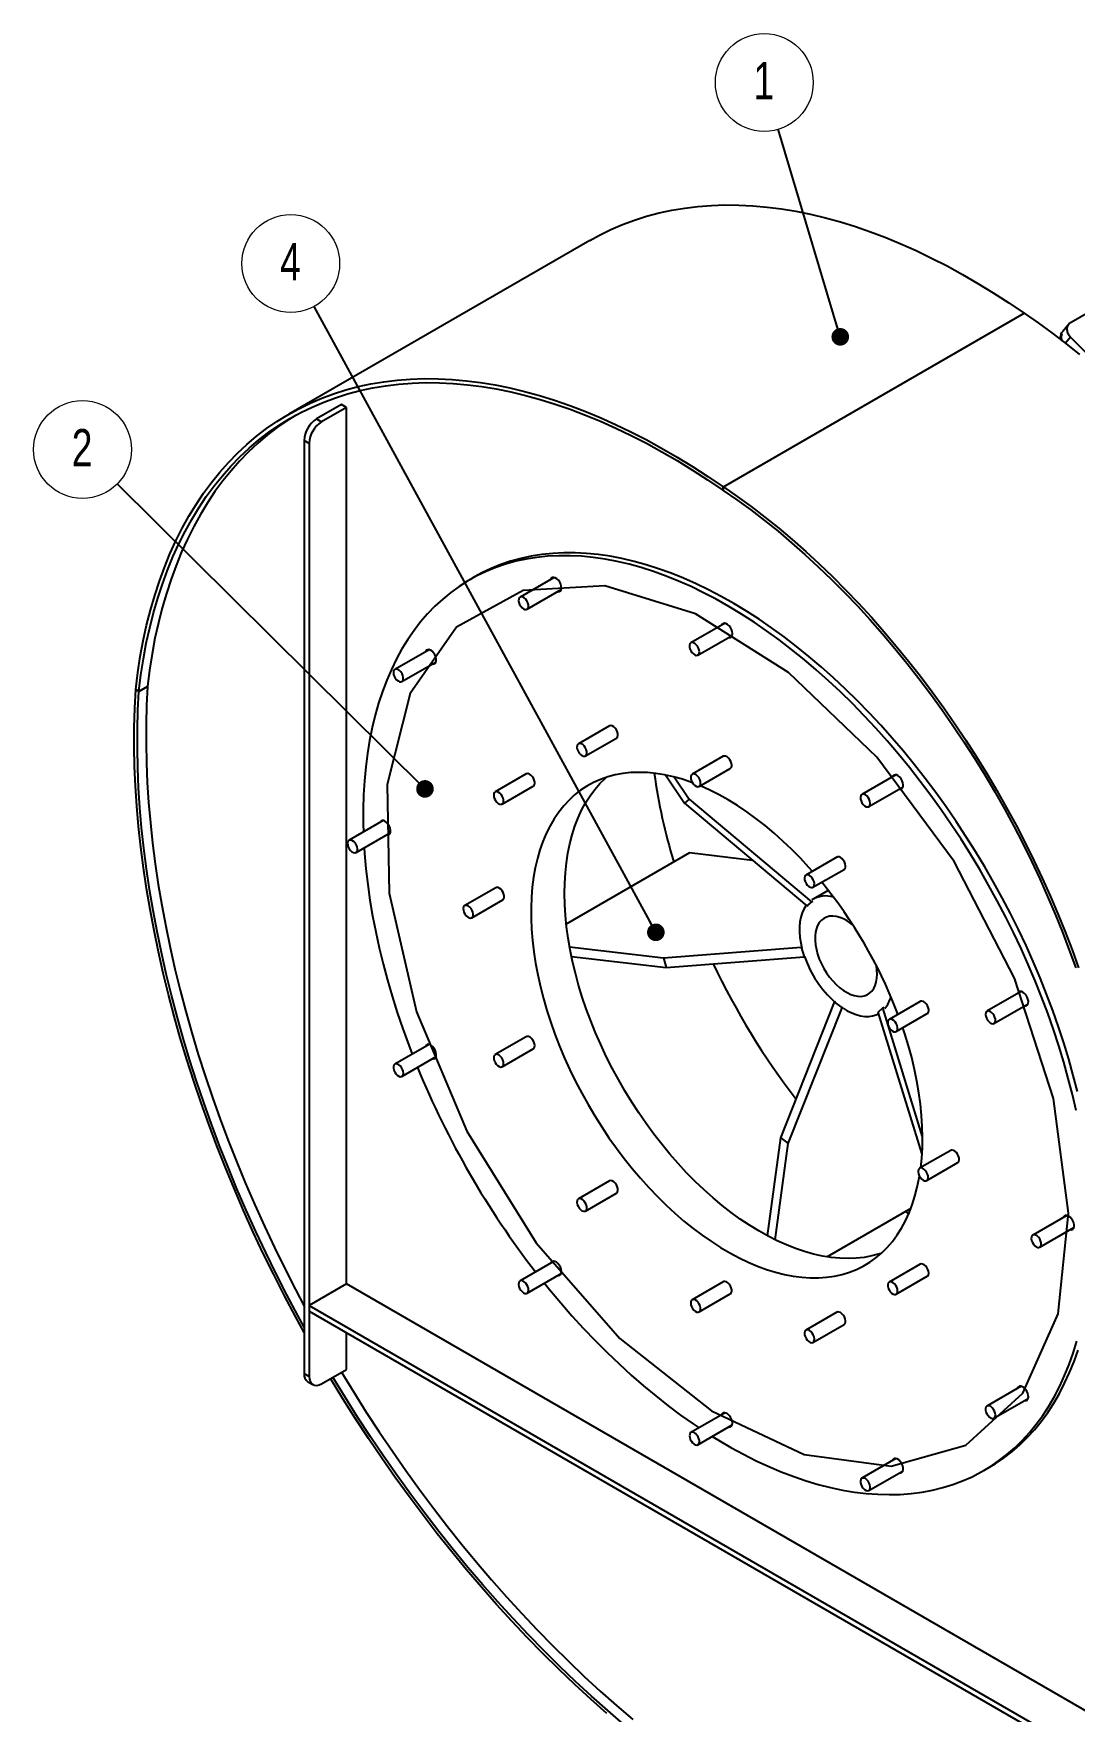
# Model space of a CAD drawing. Header units: millimetres. Extents: x 2 to 418, y 2 to 295.
# Drawn here: x 131.1 to 190.4, y 50.9 to 146.4 of the extents above; entities that cross this region are included whole.
import ezdxf

# ---------------------------------------------------------------- set-up
doc = ezdxf.new("R2010")
doc.units = ezdxf.units.MM
doc.styles.add('SLDTEXTSTYLE0', font='TXT', dxfattribs={"width": 0.75})
doc.dimstyles.new('SLDDIMSTYLE1', dxfattribs={"dimtxt": 0.18, "dimasz": 1, "dimexe": 0, "dimexo": 0.0625, "dimgap": 0, "dimtad": 0, "dimtih": 1, "dimtoh": 1, "dimdec": 0, "dimrnd": 1e-09, "dimzin": 0, "dimdsep": 46, "dimtxsty": 'Standard', "dimblk1": 'DOT', "dimblk2": 'DOT', "dimsah": 1, "dimcen": 0.09, "dimadec": 0, "dimazin": 0, "dimtfac": 1, "dimtdec": 0, "dimtofl": 0, "dimtmove": 0, "dimatfit": 3, "dimldrblk": 'DOT', "dimfxl": 0, "dimfrac": 2, "dimtolj": 1, "dimtzin": 0, "dimarcsym": 0})

# ---------------------------------------------------------------- blocks, each defined once
blk = doc.blocks.new('SW_NOTE_15')
at = {"color": 0, "linetype": 'Continuous', "lineweight": 0}
blk.add_circle((-1.333, 2.442), 2.782, dxfattribs=at)
at = {"color": 0, "linetype": 'Continuous', "lineweight": 0, "insert": (-1.354, 3.603), "char_height": 2.117, "attachment_point": 2, "style": 'SLDTEXTSTYLE0'}
blk.add_mtext('4', dxfattribs=at)
blk = doc.blocks.new('_DOT')
at = {"color": 0, "linetype": 'ByBlock', "lineweight": -2}
blk.add_line((-0.5, 0), (-1, 0), dxfattribs=at)
at = {"color": 0, "linetype": 'ByBlock', "const_width": 0.5}
blk.add_lwpolyline([(-0.25, 0, 1), (0.25, 0, 1)], format="xyb", close=True, dxfattribs=at)
blk = doc.blocks.new('SW_NOTE_16')
at = {"color": 0, "linetype": 'Continuous', "lineweight": 0}
blk.add_circle((-0.796, 2.665), 2.782, dxfattribs=at)
at = {"color": 0, "linetype": 'Continuous', "lineweight": 0, "insert": (-0.817, 3.827), "char_height": 2.117, "attachment_point": 2, "style": 'SLDTEXTSTYLE0'}
blk.add_mtext('1', dxfattribs=at)
blk = doc.blocks.new('SW_NOTE_19')
at = {"color": 0, "linetype": 'Continuous', "lineweight": 0}
blk.add_circle((-1.976, 1.958), 2.782, dxfattribs=at)
at = {"color": 0, "linetype": 'Continuous', "lineweight": 0, "insert": (-1.997, 3.12), "char_height": 2.117, "attachment_point": 2, "style": 'SLDTEXTSTYLE0'}
blk.add_mtext('2', dxfattribs=at)

msp = doc.modelspace()

# ---------------------------------------------------------------- linework, layer by layer
at = {"color": 7, "linetype": 'Continuous', "lineweight": 25}
for p, q in [((190.163, 129.96), (202.908, 137.317)), ((162.776, 134.613), (145.664, 124.734)), ((170.373, 120.593), (187.485, 130.472)), ((170.38, 120.589), (187.492, 130.467)), ((190.028, 129.85), (189.685, 129.437)), ((189.522, 129.034), (189.518, 129.012)), ((189.554, 129.118), (189.53, 129.032)), ((189.616, 129.31), (189.544, 129.121)), ((189.626, 129.307), (189.59, 129.174)), ((190.13, 129.116), (202.11, 117.168)), ((148.652, 125.274), (147.238, 124.457)), ((148.935, 125.111), (147.521, 124.294)), ((148.935, 125.111), (148.652, 125.274)), ((148.935, 75.258), (148.935, 125.111)), ((147.238, 124.457), (147.521, 124.294)), ((146.814, 123.069), (146.531, 123.233)), ((146.531, 123.233), (146.531, 70.158)), ((146.814, 123.069), (146.814, 69.994)), ((170.355, 120.401), (170.373, 120.593)), ((170.38, 120.589), (170.365, 120.394)), ((156.231, 115.476), (155.948, 115.313)), ((160.753, 115.446), (158.811, 114.325)), ((159.211, 113.633), (161.153, 114.753)), ((170.475, 112.842), (168.534, 111.721)), ((168.934, 111.028), (170.875, 112.149)), ((153.635, 111.336), (151.694, 110.215)), ((152.094, 109.522), (154.035, 110.643)), ((137.126, 108.954), (136.949, 109.07)), ((136.952, 109.096), (137.127, 108.97)), ((163.902, 107.003), (162.135, 105.983)), ((162.534, 105.29), (164.302, 106.31)), ((170.372, 105.27), (168.605, 104.25)), ((159.166, 104.268), (157.398, 103.248)), ((167.084, 104.208), (168.166, 102.598)), ((167.579, 104.096), (168.429, 102.831)), ((169.005, 103.557), (170.772, 104.577)), ((180.198, 104.221), (178.257, 103.1)), ((157.798, 102.555), (159.566, 103.575)), ((178.657, 102.407), (180.598, 103.528)), ((168.429, 102.831), (168.166, 102.598)), ((168.166, 102.598), (175.132, 96.758)), ((168.429, 102.831), (175.395, 96.991)), ((151.03, 101.613), (149.088, 100.492)), ((149.488, 99.799), (151.43, 100.92)), ((168.455, 99.773), (161.446, 95.726)), ((172.037, 99.353), (168.455, 99.773)), ((176.842, 99.533), (175.075, 98.513)), ((175.475, 97.82), (177.242, 98.84)), ((157.432, 97.798), (155.665, 96.777)), ((176.347, 97.644), (175.486, 97.147)), ((156.064, 96.084), (157.832, 97.105)), ((175.395, 96.991), (175.132, 96.758)), ((175.132, 96.758), (175.203, 96.799)), ((175.395, 96.991), (175.466, 97.032)), ((161.634, 94.434), (166.973, 93.809)), ((161.739, 93.894), (167.13, 93.263)), ((166.973, 93.809), (174.814, 94.413)), ((166.973, 93.809), (167.13, 93.263)), ((167.13, 93.263), (174.971, 93.867)), ((174.814, 94.413), (174.884, 94.453)), ((174.814, 94.413), (174.971, 93.867)), ((174.971, 93.867), (175.041, 93.908)), ((187.316, 91.893), (185.374, 90.772)), ((173.642, 83.571), (176.709, 91.28)), ((174.062, 83.258), (177.128, 90.968)), ((176.709, 91.28), (176.779, 91.321)), ((176.709, 91.28), (177.128, 90.968)), ((177.128, 90.968), (177.199, 91.008)), ((179.185, 90.727), (179.447, 90.96)), ((181.68, 82.637), (179.185, 90.727)), ((179.447, 90.96), (179.518, 91.001)), ((181.709, 83.628), (179.447, 90.96)), ((181.579, 91.329), (179.811, 90.309)), ((180.311, 90.598), (180.217, 90.843)), ((185.774, 90.079), (187.716, 91.2)), ((180.211, 89.616), (181.979, 90.637)), ((153.635, 88.881), (151.694, 87.76)), ((159.166, 89.325), (157.398, 88.305)), ((159.224, 89.344), (159.166, 89.325)), ((152.094, 87.068), (154.035, 88.188)), ((157.798, 87.612), (159.566, 88.633)), ((172.885, 77.998), (173.642, 83.571)), ((173.317, 77.776), (174.062, 83.258)), ((173.642, 83.571), (174.062, 83.258)), ((183.312, 82.857), (181.545, 81.837)), ((181.945, 81.144), (183.712, 82.165)), ((163.902, 81.122), (162.135, 80.101)), ((162.534, 79.408), (164.302, 80.429)), ((181.042, 79.553), (176.276, 76.802)), ((180.742, 79.38), (180.916, 79.244)), ((189.921, 79.161), (187.979, 78.041)), ((188.379, 77.348), (190.321, 78.469)), ((160.753, 76.553), (158.811, 75.432)), ((160.574, 76.49), (160.547, 76.434)), ((181.579, 76.387), (179.811, 75.366)), ((159.211, 74.74), (161.153, 75.86)), ((180.211, 74.673), (181.979, 75.694)), ((148.935, 75.258), (146.814, 74.033)), ((193.765, 49.378), (148.935, 75.258)), ((170.372, 75.385), (168.605, 74.364)), ((169.005, 73.671), (170.772, 74.692)), ((146.814, 74.033), (146.814, 73.707)), ((146.814, 74.033), (193.765, 46.929)), ((146.814, 73.707), (193.765, 46.602)), ((176.842, 73.652), (175.075, 72.631)), ((175.475, 71.938), (177.242, 72.959)), ((148.935, 70.402), (148.935, 72.482)), ((146.531, 70.158), (146.814, 69.994)), ((146.738, 69.7), (147.021, 69.536)), ((147.521, 69.586), (148.935, 70.402)), ((187.316, 69.438), (185.374, 68.317)), ((185.774, 67.624), (187.716, 68.745)), ((170.475, 67.932), (168.534, 66.811)), ((168.934, 66.118), (170.875, 67.239)), ((180.198, 65.328), (178.257, 64.207)), ((178.657, 63.514), (180.598, 64.635)), ((185.196, 64.649), (185.479, 64.812))]:
    msp.add_line(p, q, dxfattribs=at)
at = {"color": 8, "linetype": 'Continuous', "lineweight": 25}
for p, q in [((189.59, 129.174), (189.525, 129.007)), ((190.13, 129.116), (189.838, 128.765)), ((137.126, 108.954), (137.621, 109.24)), ((137.127, 108.97), (137.622, 109.256))]:
    msp.add_line(p, q, dxfattribs=at)
at = {"color": 7, "linetype": 'Continuous', "lineweight": 25, "flags": 128}
for points in [[(162.776, 134.613), (163.334, 134.919), (163.979, 135.234), (164.641, 135.518), (165.319, 135.769), (166.012, 135.989), (166.721, 136.177), (167.444, 136.333), (168.182, 136.456), (168.933, 136.547), (169.696, 136.606), (170.472, 136.631), (171.259, 136.625), (172.057, 136.585), (172.865, 136.513), (173.682, 136.409), (174.509, 136.272), (175.343, 136.103), (176.185, 135.902), (177.034, 135.669), (177.889, 135.404), (178.749, 135.107), (179.613, 134.779), (180.482, 134.42), (181.354, 134.031), (182.228, 133.611), (183.104, 133.16), (183.981, 132.681), (184.859, 132.171), (185.735, 131.633), (186.611, 131.067), (187.485, 130.472)], [(187.492, 130.467), (188.283, 129.922), (189.072, 129.35), (189.856, 128.75), (190.637, 128.124)], [(136.952, 109.096), (137.07, 110.032), (137.213, 110.949), (137.38, 111.847), (137.573, 112.724), (137.79, 113.58), (138.031, 114.415), (138.297, 115.227), (138.587, 116.016), (138.9, 116.782), (139.237, 117.523), (139.596, 118.239), (139.979, 118.93), (140.384, 119.595), (140.812, 120.232), (141.261, 120.843), (141.732, 121.426), (142.224, 121.981), (142.737, 122.507), (143.27, 123.004), (143.823, 123.472), (144.395, 123.91), (144.986, 124.317), (145.595, 124.694), (146.222, 125.041), (146.867, 125.355), (147.529, 125.639), (148.207, 125.891), (148.9, 126.111), (149.609, 126.299), (150.332, 126.454), (151.07, 126.578), (151.821, 126.669), (152.584, 126.727), (153.36, 126.753), (154.147, 126.746), (154.945, 126.707), (155.753, 126.635), (156.57, 126.531), (157.397, 126.394), (158.231, 126.225), (159.073, 126.024), (159.922, 125.79), (160.777, 125.525), (161.637, 125.229), (162.501, 124.901), (163.37, 124.542), (164.242, 124.152), (165.116, 123.732), (165.992, 123.282), (166.869, 122.802), (167.747, 122.293), (168.623, 121.755), (169.499, 121.188), (170.373, 120.593)], [(137.127, 108.97), (137.244, 109.901), (137.387, 110.812), (137.553, 111.705), (137.745, 112.577), (137.961, 113.428), (138.201, 114.258), (138.465, 115.066), (138.753, 115.85), (139.064, 116.611), (139.399, 117.348), (139.757, 118.06), (140.137, 118.747), (140.54, 119.408), (140.965, 120.042), (141.412, 120.649), (141.88, 121.229), (142.369, 121.781), (142.879, 122.304), (143.409, 122.798), (143.958, 123.263), (144.527, 123.698), (145.115, 124.103), (145.721, 124.478), (146.344, 124.822), (146.985, 125.135), (147.643, 125.417), (148.317, 125.668), (149.007, 125.886), (149.711, 126.073), (150.43, 126.228), (151.163, 126.351), (151.91, 126.441), (152.669, 126.499), (153.44, 126.525), (154.223, 126.518), (155.016, 126.479), (155.819, 126.407), (156.632, 126.304), (157.454, 126.168), (158.283, 126), (159.12, 125.8), (159.964, 125.568), (160.814, 125.304), (161.669, 125.009), (162.529, 124.683), (163.392, 124.327), (164.259, 123.939), (165.128, 123.521), (165.999, 123.074), (166.871, 122.597), (167.744, 122.09), (168.615, 121.555), (169.486, 120.992), (170.355, 120.401)], [(146.038, 124.658), (145.608, 124.388), (145.02, 123.983), (144.452, 123.547), (143.902, 123.082), (143.372, 122.588), (142.862, 122.064), (142.373, 121.512), (141.905, 120.932), (141.458, 120.325), (141.033, 119.69), (140.63, 119.029), (140.25, 118.342), (139.892, 117.63), (139.557, 116.893), (139.246, 116.131), (138.958, 115.346), (138.694, 114.538), (138.454, 113.708), (138.238, 112.856), (138.047, 111.984), (137.88, 111.091), (137.738, 110.179), (137.621, 109.248)], [(170.365, 120.394), (171.151, 119.852), (171.934, 119.284), (172.713, 118.688), (173.488, 118.067), (174.258, 117.42), (175.022, 116.748), (175.779, 116.052), (176.528, 115.332), (177.269, 114.59), (178.001, 113.826), (178.723, 113.041), (179.434, 112.235), (180.134, 111.41), (180.822, 110.565), (181.498, 109.704), (182.16, 108.825), (182.808, 107.93), (183.441, 107.02), (184.058, 106.096), (184.66, 105.158), (185.245, 104.208), (185.813, 103.247), (186.363, 102.276), (186.894, 101.295), (187.407, 100.306), (187.9, 99.309), (188.373, 98.306), (188.826, 97.298), (189.258, 96.286), (189.668, 95.27), (190.057, 94.252), (190.423, 93.233)], [(170.38, 120.589), (171.171, 120.044), (171.96, 119.471), (172.744, 118.872), (173.525, 118.246), (174.3, 117.594), (175.069, 116.917), (175.831, 116.216), (176.586, 115.491), (177.332, 114.744), (178.07, 113.974), (178.797, 113.183), (179.513, 112.372), (180.218, 111.54), (180.911, 110.69), (181.592, 109.822), (182.258, 108.937), (182.911, 108.036), (183.549, 107.119), (184.171, 106.189), (184.777, 105.244), (185.366, 104.288), (185.938, 103.32), (186.492, 102.341), (187.027, 101.353), (187.543, 100.357), (188.04, 99.353), (188.516, 98.343), (188.972, 97.328), (189.407, 96.308), (189.821, 95.285), (190.212, 94.26), (190.581, 93.234)], [(188.484, 91.583), (188.114, 92.507), (187.724, 93.428), (187.312, 94.345), (186.88, 95.256), (186.429, 96.162), (185.959, 97.06), (185.47, 97.949), (184.963, 98.829), (184.439, 99.698), (183.898, 100.555), (183.341, 101.4), (182.768, 102.23), (182.181, 103.047), (181.58, 103.847), (180.966, 104.631), (180.339, 105.397), (179.7, 106.144), (179.05, 106.872), (178.39, 107.579), (177.721, 108.266), (177.043, 108.93), (176.358, 109.572), (175.665, 110.19), (174.966, 110.783), (174.262, 111.352), (173.553, 111.894), (172.841, 112.411), (172.126, 112.9), (171.41, 113.362), (170.692, 113.795), (169.974, 114.2), (169.257, 114.576), (168.541, 114.922), (167.828, 115.238), (167.118, 115.523), (166.413, 115.778), (165.712, 116.002), (165.017, 116.194), (164.329, 116.355), (163.648, 116.484), (162.976, 116.581), (162.313, 116.646), (161.66, 116.679), (161.018, 116.679), (160.387, 116.648), (159.768, 116.584), (159.162, 116.489), (158.571, 116.361), (157.993, 116.202), (157.431, 116.011), (156.885, 115.788), (156.355, 115.535), (155.842, 115.251), (155.347, 114.936), (154.87, 114.591), (154.412, 114.217), (153.974, 113.813), (153.556, 113.381), (153.158, 112.92), (152.781, 112.432), (152.426, 111.917), (152.092, 111.375), (151.781, 110.808), (151.493, 110.215), (151.227, 109.598), (150.985, 108.958), (150.766, 108.294), (150.571, 107.609), (150.4, 106.902), (150.254, 106.175), (150.132, 105.428), (150.035, 104.663), (149.962, 103.88), (149.914, 103.081), (149.892, 102.265), (149.894, 101.435), (149.906, 100.964)], [(188.767, 91.746), (188.397, 92.67), (188.006, 93.591), (187.595, 94.508), (187.163, 95.42), (186.712, 96.325), (186.242, 97.223), (185.753, 98.112), (185.246, 98.992), (184.721, 99.861), (184.18, 100.718), (183.623, 101.563), (183.051, 102.394), (182.464, 103.21), (181.863, 104.01), (181.248, 104.794), (180.621, 105.56), (179.983, 106.307), (179.333, 107.035), (178.673, 107.743), (178.004, 108.429), (177.326, 109.094), (176.64, 109.735), (175.948, 110.353), (175.249, 110.947), (174.545, 111.515), (173.836, 112.058), (173.124, 112.574), (172.409, 113.063), (171.693, 113.525), (170.975, 113.959), (170.257, 114.364), (169.54, 114.739), (168.824, 115.085), (168.111, 115.401), (167.401, 115.687), (166.695, 115.941), (165.995, 116.165), (165.3, 116.357), (164.612, 116.518), (163.931, 116.647), (163.259, 116.744), (162.596, 116.809), (161.943, 116.842), (161.3, 116.843), (160.67, 116.811), (160.051, 116.748), (159.445, 116.652), (158.853, 116.524), (158.276, 116.365), (157.714, 116.174), (157.167, 115.952), (156.638, 115.698), (156.231, 115.476)], [(161.125, 115.065), (161.069, 115.18), (160.995, 115.283), (160.91, 115.366), (160.819, 115.424), (160.731, 115.45), (160.653, 115.443), (160.59, 115.403), (160.549, 115.334), (160.547, 115.327)], [(160.946, 114.634), (160.968, 114.631), (161.046, 114.638), (161.109, 114.678), (161.15, 114.747), (161.167, 114.839), (161.159, 114.948), (161.125, 115.065)], [(159.256, 114.001), (159.203, 114.107), (159.134, 114.202), (159.053, 114.278), (158.969, 114.326), (158.888, 114.344), (158.819, 114.33), (158.766, 114.284), (158.735, 114.211), (158.729, 114.117), (158.748, 114.012), (158.79, 113.903), (158.852, 113.801), (158.928, 113.715), (159.011, 113.652), (159.094, 113.619), (159.17, 113.617), (159.232, 113.648), (159.274, 113.708), (159.293, 113.792), (159.287, 113.893), (159.256, 114.001)], [(170.891, 112.252), (170.878, 112.363), (170.84, 112.48), (170.781, 112.593), (170.704, 112.694), (170.618, 112.773), (170.527, 112.826), (170.44, 112.846), (170.364, 112.834), (170.305, 112.789), (170.269, 112.723)], [(169.017, 111.211), (169.004, 111.315), (168.968, 111.424), (168.91, 111.528), (168.837, 111.619), (168.755, 111.688), (168.671, 111.729), (168.592, 111.739), (168.526, 111.716), (168.479, 111.663), (168.454, 111.585), (168.454, 111.487), (168.479, 111.38), (168.526, 111.272), (168.592, 111.173), (168.671, 111.092), (168.755, 111.037), (168.837, 111.011), (168.91, 111.017), (168.968, 111.056), (169.004, 111.122), (169.017, 111.211)], [(153.891, 111.157), (153.807, 111.244), (153.717, 111.306), (153.628, 111.337), (153.547, 111.336), (153.482, 111.302), (153.437, 111.237), (153.429, 111.217)], [(153.829, 110.524), (153.836, 110.523), (153.917, 110.524), (153.982, 110.559), (154.027, 110.623), (154.049, 110.712), (154.045, 110.819), (154.015, 110.935), (153.962, 111.051), (153.891, 111.157)], [(152.035, 110.07), (151.957, 110.151), (151.872, 110.207), (151.79, 110.233), (151.717, 110.226), (151.66, 110.188), (151.623, 110.121), (151.611, 110.032), (151.623, 109.929), (151.66, 109.82), (151.717, 109.715), (151.79, 109.624), (151.872, 109.555), (151.957, 109.514), (152.035, 109.504), (152.101, 109.527), (152.148, 109.58), (152.173, 109.659), (152.173, 109.756), (152.148, 109.863), (152.101, 109.971), (152.035, 110.07)], [(146.531, 72.501), (146.04, 73.4), (145.41, 74.592), (144.8, 75.792), (144.21, 76.999), (143.64, 78.212), (143.091, 79.43), (142.563, 80.653), (142.056, 81.879), (141.571, 83.108), (141.109, 84.339), (140.669, 85.571), (140.251, 86.803), (139.857, 88.034), (139.486, 89.264), (139.139, 90.491), (138.815, 91.714), (138.516, 92.934), (138.241, 94.148), (137.991, 95.356), (137.766, 96.557), (137.565, 97.75), (137.389, 98.935), (137.239, 100.11), (137.113, 101.275), (137.014, 102.428), (136.939, 103.57), (136.89, 104.699), (136.867, 105.814), (136.869, 106.915), (136.896, 108.001), (136.949, 109.07)], [(146.531, 72.8), (146.171, 73.461), (145.545, 74.647), (144.938, 75.841), (144.351, 77.042), (143.784, 78.249), (143.237, 79.461), (142.712, 80.678), (142.207, 81.898), (141.725, 83.121), (141.265, 84.346), (140.827, 85.572), (140.411, 86.798), (140.019, 88.023), (139.65, 89.246), (139.304, 90.467), (138.983, 91.685), (138.685, 92.898), (138.411, 94.106), (138.162, 95.308), (137.938, 96.503), (137.738, 97.69), (137.563, 98.869), (137.414, 100.038), (137.289, 101.197), (137.19, 102.345), (137.115, 103.481), (137.067, 104.605), (137.043, 105.714), (137.045, 106.81), (137.073, 107.89), (137.126, 108.954)], [(137.621, 109.248), (137.568, 108.184), (137.54, 107.104), (137.538, 106.008), (137.561, 104.898), (137.61, 103.775), (137.684, 102.639), (137.783, 101.491), (137.908, 100.332), (138.057, 99.162), (138.232, 97.983), (138.431, 96.796), (138.656, 95.601), (138.905, 94.399), (139.178, 93.191), (139.476, 91.977), (139.797, 90.76), (140.143, 89.539), (140.512, 88.315), (140.904, 87.09), (141.319, 85.864), (141.757, 84.638), (142.218, 83.413), (142.7, 82.189), (143.204, 80.969), (143.73, 79.752), (144.276, 78.539), (144.843, 77.332), (145.43, 76.131), (146.037, 74.937), (146.531, 74)], [(164.347, 106.679), (164.295, 106.785), (164.225, 106.88), (164.144, 106.956), (164.06, 107.004), (163.98, 107.022), (163.91, 107.007), (163.902, 107.003)], [(162.579, 105.658), (162.527, 105.765), (162.457, 105.86), (162.377, 105.935), (162.292, 105.984), (162.212, 106.001), (162.142, 105.987), (162.09, 105.941), (162.059, 105.868), (162.052, 105.775), (162.071, 105.669), (162.113, 105.56), (162.175, 105.458), (162.251, 105.372), (162.335, 105.31), (162.418, 105.276), (162.494, 105.275), (162.556, 105.305), (162.598, 105.365), (162.617, 105.449), (162.61, 105.55), (162.579, 105.658)], [(164.302, 106.31), (164.323, 106.326), (164.366, 106.386), (164.384, 106.47), (164.378, 106.57), (164.347, 106.679)], [(170.855, 104.76), (170.843, 104.864), (170.806, 104.973), (170.749, 105.077), (170.676, 105.168), (170.593, 105.237), (170.509, 105.279), (170.431, 105.288), (170.372, 105.27)], [(159.507, 104.123), (159.429, 104.204), (159.345, 104.26), (159.263, 104.285), (159.19, 104.279), (159.166, 104.268)], [(168.614, 103.772), (168.566, 103.789), (168.051, 103.963), (167.542, 104.106), (167.039, 104.217), (166.544, 104.296), (166.059, 104.344), (165.583, 104.359), (165.118, 104.342), (164.666, 104.294), (164.226, 104.213), (163.801, 104.101), (163.391, 103.957), (162.997, 103.781), (162.62, 103.576), (162.261, 103.339), (161.92, 103.073), (161.599, 102.778), (161.297, 102.454), (161.016, 102.102), (160.757, 101.724), (160.519, 101.319), (160.304, 100.889), (160.112, 100.434), (159.943, 99.956), (159.798, 99.456), (159.677, 98.935), (159.58, 98.394), (159.508, 97.833), (159.46, 97.256), (159.438, 96.662), (159.44, 96.053), (159.467, 95.431), (159.518, 94.797), (159.595, 94.152), (159.695, 93.497), (159.821, 92.835), (159.97, 92.166), (160.142, 91.493), (160.338, 90.816), (160.557, 90.137), (160.799, 89.458), (161.062, 88.78), (161.346, 88.105), (161.651, 87.434), (161.976, 86.768), (162.319, 86.11), (162.682, 85.46), (163.062, 84.821), (163.459, 84.193), (163.871, 83.578), (164.299, 82.977), (164.74, 82.392), (165.195, 81.824), (165.661, 81.273), (166.139, 80.743), (166.626, 80.233), (167.122, 79.745), (167.626, 79.279), (168.137, 78.838), (168.653, 78.421), (169.173, 78.03), (169.696, 77.666), (170.222, 77.329), (170.748, 77.021), (171.273, 76.741), (171.797, 76.491), (172.319, 76.271), (172.836, 76.082), (173.349, 75.924), (173.855, 75.797), (174.354, 75.702), (174.844, 75.638), (175.325, 75.607), (175.796, 75.607), (176.254, 75.64), (176.7, 75.705), (177.133, 75.801), (177.55, 75.93), (177.952, 76.089), (178.338, 76.28), (178.706, 76.501), (179.057, 76.752), (179.388, 77.033), (179.699, 77.343), (179.991, 77.68), (180.261, 78.046), (180.509, 78.438), (180.736, 78.855), (180.939, 79.298), (181.12, 79.764), (181.277, 80.253), (181.41, 80.764), (181.519, 81.296), (181.536, 81.391)], [(159.566, 103.575), (159.573, 103.58), (159.621, 103.633), (159.646, 103.712), (159.646, 103.809), (159.621, 103.916), (159.573, 104.024), (159.507, 104.123)], [(162.837, 90.221), (162.584, 90.9), (162.354, 91.579), (162.147, 92.257), (161.962, 92.932), (161.801, 93.603), (161.664, 94.269), (161.551, 94.928), (161.463, 95.578), (161.398, 96.218), (161.359, 96.846), (161.345, 97.462), (161.355, 98.063), (161.39, 98.649), (161.45, 99.218), (161.535, 99.769), (161.644, 100.3), (161.777, 100.811), (161.934, 101.3), (162.114, 101.766), (162.318, 102.209), (162.545, 102.627), (162.793, 103.019), (163.063, 103.384), (163.354, 103.722), (163.666, 104.031), (163.711, 104.072)], [(169.087, 103.74), (169.075, 103.843), (169.038, 103.952), (168.981, 104.057), (168.908, 104.148), (168.826, 104.217), (168.742, 104.258), (168.663, 104.268), (168.597, 104.245), (168.55, 104.192), (168.525, 104.113), (168.525, 104.016), (168.55, 103.909), (168.597, 103.801), (168.663, 103.702), (168.742, 103.621), (168.826, 103.565), (168.908, 103.54), (168.981, 103.546), (169.038, 103.584), (169.075, 103.651), (169.087, 103.74)], [(180.571, 103.472), (180.604, 103.55), (180.613, 103.649), (180.596, 103.761), (180.554, 103.878), (180.492, 103.99), (180.413, 104.088), (180.325, 104.163), (180.235, 104.21), (180.149, 104.226), (180.075, 104.207), (180.019, 104.158), (179.992, 104.102)], [(157.74, 103.102), (157.661, 103.183), (157.577, 103.239), (157.495, 103.265), (157.422, 103.258), (157.364, 103.22), (157.328, 103.154), (157.315, 103.065), (157.328, 102.961), (157.364, 102.852), (157.422, 102.748), (157.495, 102.657), (157.577, 102.588), (157.661, 102.546), (157.74, 102.537), (157.805, 102.559), (157.853, 102.612), (157.878, 102.691), (157.878, 102.788), (157.853, 102.896), (157.805, 103.004), (157.74, 103.102)], [(175.448, 98.728), (175.246, 98.956), (174.763, 99.477), (174.271, 99.976), (173.771, 100.453), (173.264, 100.907), (172.75, 101.336), (172.232, 101.74), (171.71, 102.117), (171.186, 102.468), (170.66, 102.791), (170.134, 103.085), (169.609, 103.35), (169.086, 103.585), (169.067, 103.593)], [(178.701, 102.449), (178.732, 102.522), (178.739, 102.615), (178.72, 102.721), (178.678, 102.829), (178.616, 102.931), (178.54, 103.017), (178.457, 103.08), (178.373, 103.114), (178.297, 103.115), (178.235, 103.085), (178.193, 103.025), (178.174, 102.941), (178.181, 102.84), (178.212, 102.732), (178.264, 102.625), (178.334, 102.53), (178.414, 102.455), (178.499, 102.406), (178.579, 102.388), (178.649, 102.403), (178.701, 102.449)], [(151.127, 101.574), (151.037, 101.611), (150.955, 101.615), (150.886, 101.586), (150.837, 101.526), (150.824, 101.494)], [(151.224, 100.801), (151.299, 100.798), (151.367, 100.827), (151.416, 100.887), (151.442, 100.973), (151.442, 101.077), (151.416, 101.192), (151.367, 101.308), (151.299, 101.416), (151.217, 101.507), (151.127, 101.574)], [(149.288, 100.472), (149.205, 100.506), (149.129, 100.507), (149.067, 100.477), (149.025, 100.417), (149.006, 100.333), (149.013, 100.232), (149.043, 100.123), (149.096, 100.017), (149.166, 99.922), (149.246, 99.847), (149.331, 99.798), (149.411, 99.78), (149.481, 99.795), (149.533, 99.841), (149.564, 99.913), (149.57, 100.007), (149.552, 100.113), (149.51, 100.221), (149.448, 100.323), (149.372, 100.409), (149.288, 100.472)], [(149.95, 100.065), (149.973, 99.734), (150.049, 98.865), (150.151, 97.986), (150.277, 97.097), (150.427, 96.2), (150.602, 95.295), (150.801, 94.383), (151.023, 93.467), (151.27, 92.546), (151.539, 91.622), (151.831, 90.696), (152.146, 89.769), (152.484, 88.842), (152.68, 88.33)], [(177.242, 98.84), (177.287, 98.882), (177.318, 98.955), (177.324, 99.048), (177.306, 99.154), (177.263, 99.263), (177.202, 99.365), (177.126, 99.451), (177.042, 99.513), (176.959, 99.547), (176.883, 99.549), (176.842, 99.533)], [(175.52, 97.862), (175.55, 97.934), (175.557, 98.028), (175.538, 98.134), (175.496, 98.242), (175.434, 98.344), (175.358, 98.43), (175.275, 98.493), (175.191, 98.526), (175.115, 98.528), (175.053, 98.498), (175.011, 98.438), (174.993, 98.353), (174.999, 98.253), (175.03, 98.144), (175.082, 98.038), (175.152, 97.943), (175.232, 97.868), (175.317, 97.819), (175.397, 97.801), (175.467, 97.816), (175.52, 97.862)], [(157.832, 97.105), (157.877, 97.146), (157.908, 97.219), (157.914, 97.313), (157.896, 97.419), (157.853, 97.527), (157.792, 97.629), (157.716, 97.715), (157.632, 97.778)], [(155.864, 96.757), (155.781, 96.791), (155.705, 96.793), (155.643, 96.762), (155.601, 96.702), (155.582, 96.618), (155.589, 96.517), (155.62, 96.409), (155.672, 96.302), (155.742, 96.207), (155.822, 96.132), (155.907, 96.083), (155.987, 96.066), (156.057, 96.08), (156.109, 96.126), (156.14, 96.199), (156.147, 96.292), (156.128, 96.398), (156.086, 96.507), (156.024, 96.609), (155.948, 96.695), (155.864, 96.757)], [(175.091, 96.793), (175.075, 96.772), (174.956, 96.578), (174.859, 96.36), (174.786, 96.119), (174.737, 95.857), (174.712, 95.577), (174.712, 95.281), (174.737, 94.972), (174.786, 94.653), (174.827, 94.46)], [(177.756, 95.661), (177.622, 95.768), (177.413, 95.91), (177.204, 96.024), (176.996, 96.108), (176.794, 96.16), (176.6, 96.182), (176.417, 96.171), (176.247, 96.128), (176.092, 96.054), (175.955, 95.95), (175.838, 95.817), (175.743, 95.657), (175.67, 95.472), (175.621, 95.265), (175.596, 95.039), (175.596, 94.798), (175.621, 94.543), (175.67, 94.28), (175.743, 94.011), (175.838, 93.74), (175.955, 93.472), (176.092, 93.21), (176.247, 92.958), (176.417, 92.718), (176.6, 92.496), (176.794, 92.293), (176.996, 92.112), (177.204, 91.957), (177.413, 91.829), (177.622, 91.73), (177.826, 91.662), (178.025, 91.625), (178.214, 91.619), (178.391, 91.646), (178.554, 91.705), (178.7, 91.794), (178.827, 91.913), (178.933, 92.06), (179.018, 92.232), (179.079, 92.428), (179.116, 92.645), (179.128, 92.879), (179.128, 92.879)], [(179.128, 92.879), (179.116, 93.128), (179.083, 93.362)], [(187.509, 91.081), (187.572, 91.077), (187.643, 91.1), (187.695, 91.155), (187.725, 91.237), (187.729, 91.339), (187.708, 91.453), (187.663, 91.57), (187.597, 91.68), (187.517, 91.774), (187.428, 91.845), (187.338, 91.887), (187.253, 91.897), (187.182, 91.873), (187.13, 91.818), (187.109, 91.774)], [(190.518, 86.2), (190.284, 87.119), (190.026, 88.041), (189.745, 88.966), (189.441, 89.893), (189.115, 90.82), (188.767, 91.746)], [(177.19, 90.942), (177.425, 90.802), (177.68, 90.676), (177.933, 90.58), (178.18, 90.515), (178.42, 90.481), (178.649, 90.48), (178.867, 90.51), (179.07, 90.572), (179.212, 90.639)], [(181.979, 90.637), (181.986, 90.641), (182.034, 90.694), (182.058, 90.773), (182.058, 90.87), (182.034, 90.978), (181.986, 91.086), (181.92, 91.184), (181.842, 91.265), (181.758, 91.321), (181.675, 91.347), (181.602, 91.34), (181.579, 91.329)], [(185.715, 90.061), (185.781, 90.084), (185.829, 90.137), (185.854, 90.215), (185.854, 90.313), (185.829, 90.42), (185.781, 90.528), (185.715, 90.627), (185.637, 90.708), (185.553, 90.763), (185.471, 90.789), (185.398, 90.783), (185.34, 90.744), (185.304, 90.678), (185.291, 90.589), (185.304, 90.485), (185.34, 90.376), (185.398, 90.272), (185.471, 90.181), (185.553, 90.112), (185.637, 90.071), (185.715, 90.061)], [(190.446, 85.122), (190.235, 86.037), (190.001, 86.955), (189.743, 87.878), (189.462, 88.803), (189.158, 89.73), (188.832, 90.657), (188.484, 91.583)], [(179.343, 76.992), (179.253, 76.964), (178.827, 76.851), (178.388, 76.771), (177.936, 76.722), (177.471, 76.705), (176.995, 76.721), (176.509, 76.768), (176.015, 76.847), (175.512, 76.959), (175.002, 77.101), (174.487, 77.275), (173.968, 77.48), (173.445, 77.715), (172.92, 77.98), (172.394, 78.274), (171.868, 78.596), (171.344, 78.947), (170.822, 79.325), (170.303, 79.728), (169.79, 80.158), (169.283, 80.611), (168.783, 81.088), (168.291, 81.587), (167.808, 82.108), (167.336, 82.648), (166.875, 83.208), (166.427, 83.784), (165.992, 84.378), (165.572, 84.986), (165.167, 85.607), (164.779, 86.241), (164.408, 86.886), (164.054, 87.54), (163.72, 88.202), (163.405, 88.871), (163.11, 89.544), (162.837, 90.221)], [(180.152, 89.598), (180.218, 89.621), (180.266, 89.674), (180.291, 89.752), (180.291, 89.85), (180.266, 89.957), (180.218, 90.065), (180.152, 90.164), (180.074, 90.245), (179.99, 90.3), (179.908, 90.326), (179.835, 90.32), (179.777, 90.281), (179.741, 90.215), (179.728, 90.126), (179.741, 90.022), (179.777, 89.913), (179.835, 89.809), (179.908, 89.718), (179.99, 89.649), (180.074, 89.608), (180.152, 89.598)], [(181.607, 81.873), (181.664, 82.415), (181.699, 83.001), (181.709, 83.603), (181.695, 84.218), (181.655, 84.847), (181.591, 85.487), (181.503, 86.137), (181.39, 86.795), (181.252, 87.461), (181.091, 88.132), (180.907, 88.808), (180.7, 89.486), (180.585, 89.832)], [(153.829, 88.069), (153.891, 88.065), (153.962, 88.089), (154.015, 88.144), (154.045, 88.225), (154.049, 88.327), (154.027, 88.441), (153.982, 88.558), (153.917, 88.668), (153.836, 88.762), (153.747, 88.834), (153.657, 88.876), (153.573, 88.885), (153.573, 88.885)], [(159.566, 88.633), (159.6, 88.66), (159.636, 88.727), (159.649, 88.816), (159.636, 88.919), (159.6, 89.028), (159.542, 89.133), (159.469, 89.223), (159.387, 89.293), (159.303, 89.334), (159.224, 89.344)], [(157.457, 88.323), (157.391, 88.3), (157.343, 88.247), (157.318, 88.169), (157.318, 88.071), (157.343, 87.964), (157.391, 87.856), (157.457, 87.757), (157.535, 87.676), (157.619, 87.621), (157.701, 87.595), (157.774, 87.601), (157.832, 87.64), (157.868, 87.706), (157.881, 87.795), (157.868, 87.899), (157.832, 88.008), (157.774, 88.112), (157.701, 88.203), (157.619, 88.272), (157.535, 88.313), (157.457, 88.323)], [(151.752, 87.778), (151.686, 87.756), (151.639, 87.703), (151.614, 87.624), (151.614, 87.527), (151.639, 87.419), (151.686, 87.311), (151.752, 87.213), (151.831, 87.132), (151.915, 87.076), (151.997, 87.05), (152.07, 87.057), (152.127, 87.095), (152.164, 87.162), (152.176, 87.251), (152.164, 87.354), (152.127, 87.463), (152.07, 87.568), (151.997, 87.658), (151.915, 87.727), (151.831, 87.769), (151.752, 87.778)], [(183.712, 82.165), (183.733, 82.18), (183.776, 82.24), (183.794, 82.324), (183.788, 82.424), (183.757, 82.533), (183.705, 82.639), (183.635, 82.734), (183.555, 82.81), (183.47, 82.858), (183.39, 82.876), (183.32, 82.861), (183.312, 82.857)], [(164.302, 80.429), (164.323, 80.444), (164.366, 80.504), (164.384, 80.588), (164.378, 80.689), (164.347, 80.797), (164.295, 80.904), (164.225, 80.999), (164.144, 81.074), (164.06, 81.123), (163.98, 81.14), (163.91, 81.126), (163.902, 81.122)], [(181.745, 81.164), (181.828, 81.13), (181.904, 81.129), (181.966, 81.159), (182.008, 81.219), (182.027, 81.303), (182.02, 81.404), (181.99, 81.512), (181.937, 81.619), (181.867, 81.714), (181.787, 81.789), (181.702, 81.838), (181.622, 81.856), (181.552, 81.841), (181.5, 81.795), (181.469, 81.722), (181.463, 81.629), (181.481, 81.523), (181.523, 81.414), (181.585, 81.313), (181.661, 81.226), (181.745, 81.164)], [(162.09, 80.06), (162.059, 79.987), (162.052, 79.893), (162.071, 79.788), (162.113, 79.679), (162.175, 79.577), (162.251, 79.491), (162.335, 79.428), (162.418, 79.395), (162.494, 79.393), (162.556, 79.424), (162.598, 79.484), (162.617, 79.568), (162.61, 79.668), (162.579, 79.777), (162.527, 79.883), (162.457, 79.978), (162.377, 80.053), (162.292, 80.102), (162.212, 80.12), (162.142, 80.105), (162.09, 80.06)], [(190.115, 78.35), (190.19, 78.347), (190.258, 78.376), (190.307, 78.436), (190.333, 78.521), (190.333, 78.626), (190.307, 78.741), (190.258, 78.857), (190.19, 78.965), (190.107, 79.056), (190.018, 79.123), (189.928, 79.16), (189.846, 79.164), (189.777, 79.135), (189.728, 79.075), (189.715, 79.042)], [(188.179, 77.367), (188.263, 77.334), (188.339, 77.332), (188.4, 77.363), (188.443, 77.423), (188.461, 77.507), (188.455, 77.608), (188.424, 77.716), (188.372, 77.822), (188.302, 77.918), (188.221, 77.993), (188.137, 78.041), (188.057, 78.059), (187.987, 78.045), (187.934, 77.999), (187.904, 77.926), (187.897, 77.833), (187.916, 77.727), (187.958, 77.618), (188.02, 77.516), (188.096, 77.43), (188.179, 77.367)], [(160.946, 75.741), (160.995, 75.737), (161.069, 75.755), (161.125, 75.805), (161.159, 75.882), (161.167, 75.981), (161.15, 76.094), (161.109, 76.211), (161.046, 76.323), (160.968, 76.42), (160.88, 76.496), (160.789, 76.543), (160.704, 76.558), (160.63, 76.54), (160.574, 76.49), (160.574, 76.49)], [(181.979, 75.694), (182.012, 75.721), (182.049, 75.788), (182.062, 75.877), (182.049, 75.981), (182.012, 76.089), (181.955, 76.194), (181.882, 76.285), (181.8, 76.354), (181.716, 76.395), (181.637, 76.405), (181.579, 76.387)], [(158.766, 75.391), (158.735, 75.318), (158.729, 75.224), (158.748, 75.119), (158.79, 75.01), (158.852, 74.908), (158.928, 74.822), (159.011, 74.759), (159.094, 74.726), (159.17, 74.724), (159.232, 74.755), (159.274, 74.815), (159.293, 74.899), (159.287, 75), (159.256, 75.108), (159.203, 75.214), (159.134, 75.309), (159.053, 75.385), (158.969, 75.433), (158.888, 75.451), (158.819, 75.437), (158.766, 75.391)], [(170.772, 74.692), (170.78, 74.697), (170.827, 74.75), (170.852, 74.828), (170.852, 74.926), (170.827, 75.033), (170.78, 75.141), (170.714, 75.24), (170.635, 75.32), (170.551, 75.376), (170.469, 75.402), (170.396, 75.396), (170.372, 75.385)], [(160.197, 75.309), (160.491, 74.946), (161.124, 74.189), (161.768, 73.452), (162.423, 72.734), (163.088, 72.037), (163.761, 71.361), (164.443, 70.708), (165.133, 70.078), (165.828, 69.473), (166.53, 68.891), (167.236, 68.336), (167.947, 67.806), (168.66, 67.303), (168.995, 67.077)], [(179.87, 74.819), (179.948, 74.738), (180.032, 74.682), (180.114, 74.656), (180.187, 74.663), (180.245, 74.701), (180.281, 74.768), (180.294, 74.857), (180.281, 74.96), (180.245, 75.069), (180.187, 75.173), (180.114, 75.264), (180.032, 75.333), (179.948, 75.375), (179.87, 75.384), (179.804, 75.362), (179.756, 75.309), (179.731, 75.23), (179.731, 75.133), (179.756, 75.025), (179.804, 74.917), (179.87, 74.819)], [(168.522, 74.181), (168.534, 74.078), (168.571, 73.969), (168.628, 73.864), (168.701, 73.773), (168.783, 73.704), (168.867, 73.663), (168.946, 73.653), (169.012, 73.676), (169.059, 73.729), (169.084, 73.808), (169.084, 73.905), (169.059, 74.012), (169.012, 74.12), (168.946, 74.219), (168.867, 74.3), (168.783, 74.356), (168.701, 74.382), (168.628, 74.375), (168.571, 74.337), (168.534, 74.27), (168.522, 74.181)], [(177.242, 72.959), (177.287, 73.001), (177.318, 73.073), (177.324, 73.167), (177.306, 73.273), (177.263, 73.381), (177.202, 73.483), (177.126, 73.569), (177.042, 73.632), (176.959, 73.665), (176.883, 73.667), (176.842, 73.652)], [(175.03, 72.263), (175.082, 72.156), (175.152, 72.061), (175.232, 71.986), (175.317, 71.937), (175.397, 71.92), (175.467, 71.934), (175.52, 71.98), (175.55, 72.053), (175.557, 72.146), (175.538, 72.252), (175.496, 72.361), (175.434, 72.463), (175.358, 72.549), (175.275, 72.611), (175.191, 72.645), (175.115, 72.647), (175.053, 72.616), (175.011, 72.556), (174.993, 72.472), (174.999, 72.371), (175.03, 72.263)], [(169.751, 66.59), (170.094, 66.38), (170.812, 65.961), (171.529, 65.57), (172.246, 65.209), (172.96, 64.878), (173.672, 64.578), (174.38, 64.307), (175.083, 64.068), (175.781, 63.86), (176.472, 63.684), (177.157, 63.539), (177.833, 63.426), (178.501, 63.345), (179.159, 63.296), (179.807, 63.279), (180.444, 63.294), (181.069, 63.342), (181.681, 63.422), (182.28, 63.533), (182.865, 63.677), (183.434, 63.852), (183.989, 64.059), (184.527, 64.297), (185.048, 64.566), (185.552, 64.865), (186.038, 65.195), (186.506, 65.555), (186.954, 65.944), (187.382, 66.362), (187.79, 66.808), (188.178, 67.283), (188.544, 67.784), (188.888, 68.313), (189.211, 68.867), (189.511, 69.448), (189.788, 70.052), (190.042, 70.681), (190.272, 71.333), (190.479, 72.008)], [(185.479, 64.812), (185.835, 65.028), (186.321, 65.358), (186.789, 65.718), (187.237, 66.107), (187.665, 66.525), (188.073, 66.971), (188.46, 67.446), (188.827, 67.948), (189.171, 68.476), (189.493, 69.031), (189.793, 69.611), (190.071, 70.216), (190.325, 70.844), (190.555, 71.497)], [(146.814, 69.994), (146.827, 69.843), (146.867, 69.713), (146.933, 69.609), (147.021, 69.536), (147.128, 69.497), (147.25, 69.492), (147.383, 69.522), (147.521, 69.586)], [(163.758, 50.825), (162.837, 51.642), (161.922, 52.484), (161.015, 53.35), (160.116, 54.239), (159.225, 55.15), (158.345, 56.084), (157.474, 57.038), (156.615, 58.013), (155.767, 59.008), (154.93, 60.021), (154.107, 61.054), (153.296, 62.103), (152.5, 63.17), (151.717, 64.253), (150.95, 65.351), (150.198, 66.464), (149.462, 67.59), (148.742, 68.73), (148.04, 69.881), (148.038, 69.885)], [(164.725, 50.209), (163.802, 50.997), (162.885, 51.811), (161.974, 52.649), (161.072, 53.51), (160.177, 54.395), (159.291, 55.302), (158.415, 56.23), (157.549, 57.18), (156.694, 58.15), (155.85, 59.14), (155.018, 60.149), (154.198, 61.176), (153.392, 62.22), (152.599, 63.282), (151.82, 64.359), (151.057, 65.452), (150.309, 66.559), (149.576, 67.68), (148.86, 68.814), (148.163, 69.957)], [(148.658, 70.243), (149.353, 69.103), (150.069, 67.969), (150.801, 66.848), (151.55, 65.741), (152.313, 64.648), (153.092, 63.57), (153.885, 62.509), (154.691, 61.464), (155.511, 60.437), (156.343, 59.428), (157.187, 58.438), (158.043, 57.467), (158.909, 56.518), (159.785, 55.589), (160.671, 54.682), (161.565, 53.797), (162.468, 52.936), (163.379, 52.098), (164.296, 51.284), (165.22, 50.495)], [(187.509, 68.626), (187.517, 68.625), (187.597, 68.626), (187.663, 68.66), (187.708, 68.725), (187.729, 68.814), (187.725, 68.921), (187.695, 69.037), (187.643, 69.153), (187.572, 69.258), (187.488, 69.346), (187.397, 69.408), (187.308, 69.439), (187.228, 69.438), (187.162, 69.403), (187.117, 69.339), (187.109, 69.319)], [(170.669, 67.12), (170.704, 67.116), (170.781, 67.128), (170.84, 67.173), (170.878, 67.246), (170.891, 67.342), (170.878, 67.453), (170.84, 67.57), (170.781, 67.684), (170.704, 67.784), (170.618, 67.864), (170.527, 67.916), (170.44, 67.937), (170.364, 67.924), (170.305, 67.879), (170.269, 67.813)], [(185.433, 67.769), (185.511, 67.689), (185.595, 67.633), (185.677, 67.607), (185.75, 67.613), (185.808, 67.652), (185.844, 67.718), (185.857, 67.807), (185.844, 67.911), (185.808, 68.02), (185.75, 68.124), (185.677, 68.215), (185.595, 68.284), (185.511, 68.325), (185.433, 68.335), (185.367, 68.312), (185.319, 68.259), (185.294, 68.181), (185.294, 68.083), (185.319, 67.976), (185.367, 67.868), (185.433, 67.769)], [(168.451, 66.628), (168.464, 66.525), (168.5, 66.416), (168.557, 66.311), (168.63, 66.22), (168.713, 66.151), (168.797, 66.11), (168.875, 66.1), (168.941, 66.123), (168.989, 66.176), (169.014, 66.255), (169.014, 66.352), (168.989, 66.459), (168.941, 66.567), (168.875, 66.666), (168.797, 66.747), (168.713, 66.803), (168.63, 66.829), (168.557, 66.822), (168.5, 66.784), (168.464, 66.717), (168.451, 66.628)], [(180.392, 64.516), (180.413, 64.512), (180.492, 64.519), (180.554, 64.559), (180.596, 64.628), (180.613, 64.721), (180.604, 64.83), (180.571, 64.946), (180.515, 65.061), (180.441, 65.164), (180.355, 65.248), (180.265, 65.305), (180.177, 65.331), (180.098, 65.324), (180.036, 65.285), (179.994, 65.216), (179.992, 65.209)], [(178.212, 63.839), (178.264, 63.732), (178.334, 63.637), (178.414, 63.562), (178.499, 63.513), (178.579, 63.495), (178.649, 63.51), (178.701, 63.556), (178.732, 63.629), (178.739, 63.722), (178.72, 63.828), (178.678, 63.936), (178.616, 64.038), (178.54, 64.124), (178.457, 64.187), (178.373, 64.221), (178.297, 64.222), (178.235, 64.192), (178.193, 64.132), (178.174, 64.048), (178.181, 63.947), (178.212, 63.839)]]:
    msp.add_lwpolyline(points, dxfattribs=at)
at = {"color": 7, "linetype": 'Continuous', "flags": 128}
msp.add_lwpolyline([(189.168, 85.811), (186.945, 92.645), (183.507, 99.281), (179.11, 105.227), (174.08, 110.043), (168.789, 113.371), (163.631, 114.964), (158.988, 114.704), (155.204, 112.61), (152.559, 108.839), (151.251, 103.668), (151.376, 97.483), (152.924, 90.741), (155.781, 83.943), (159.735, 77.593), (164.493, 72.161), (169.702, 68.051), (174.975, 65.568), (179.922, 64.895), (184.175, 66.082), (187.42, 69.042), (189.415, 73.555), (190.012, 79.287), (189.168, 85.811)], dxfattribs=at)
at = {"color": 7, "linetype": 'Continuous', "lineweight": 25}
for centre, radius, start, end in [((187.796, 130.92), 0.546, 235.24138, 236.07027), ((148.066, 123.163), 1.537, 122.60579, 177.39417), ((148.349, 123), 1.537, 122.60579, 177.39417), ((170.721, 120.925), 0.64, 235.05607, 236.20453), ((170.684, 121.042), 0.546, 235.24138, 236.07027), ((170.702, 112.218), 0.191, 260.05159, 10.19089), ((137.477, 109.038), 0.529, 173.64899, 176.46894), ((137.45, 108.934), 0.325, 173.64756, 176.47243), ((200.069, 109.056), 33.956, 188.03746, 196.77605), ((170.66, 104.738), 0.196, 304.82118, 6.48988), ((180.435, 103.571), 0.168, 255.07347, 323.84484), ((157.516, 97.62), 0.196, 53.5112, 115.17567), ((155.167, 81.086), 26.883, 21.28121, 39.28588), ((176.204, 95.821), 1.506, 73.18438, 121.52895), ((180.807, 95.895), 6.15, 199.1126, 228.45664), ((208.703, 111.997), 43.091, 205.4664, 217.49747), ((178.219, 92.049), 1.753, 320.24773, 344.96562), ((153.591, 88.719), 0.168, 96.1643, 164.92106), ((199.335, 106.586), 50.101, 202.29443, 217.70522), ((147.018, 70.102), 0.49, 173.49885, 235.18899)]:
    msp.add_arc(centre, radius, start, end, dxfattribs=at)
for points, knots in [([(190.163, 129.96), (190.115, 129.926), (190.016, 129.856), (189.931, 129.702), (189.909, 129.513), (189.97, 129.304), (190.077, 129.177), (190.13, 129.116)], [0, 0, 0, 0, 0.178176, 0.368073, 0.563075, 0.788862, 1, 1, 1, 1]), ([(189.66, 128.889), (189.635, 128.942), (189.579, 129.057), (189.583, 129.242), (189.622, 129.379), (189.683, 129.43), (189.688, 129.434)], [0, 0, 0, 0, 0.2740559, 0.5946497, 0.9658548, 1, 1, 1, 1]), ([(189.59, 129.174), (189.593, 129.13), (189.598, 129.041), (189.622, 128.945), (189.655, 128.901), (189.656, 128.9)], [0, 0, 0, 0, 0.488651, 0.987098, 1, 1, 1, 1])]:
    msp.add_open_spline(points, degree=3, knots=knots, dxfattribs=at)

# ---------------------------------------------------------------- block references
at = {"color": 7, "linetype": 'Continuous', "lineweight": 0}
for name, p in [('SW_NOTE_16', (173.504, 140.931)), ('SW_NOTE_15', (147.102, 130.859)), ('SW_NOTE_19', (135.897, 120.764))]:
    msp.add_blockref(name, p, dxfattribs=at)

# ---------------------------------------------------------------- leaders
for points in [[(177.029, 129.128), (173.504, 140.931)], [(166.539, 95.261), (147.102, 130.859)], [(153.404, 103.417), (135.897, 120.764)]]:
    msp.add_leader(points, dimstyle='SLDDIMSTYLE1', dxfattribs=at)

doc.saveas('drawing.dxf')
